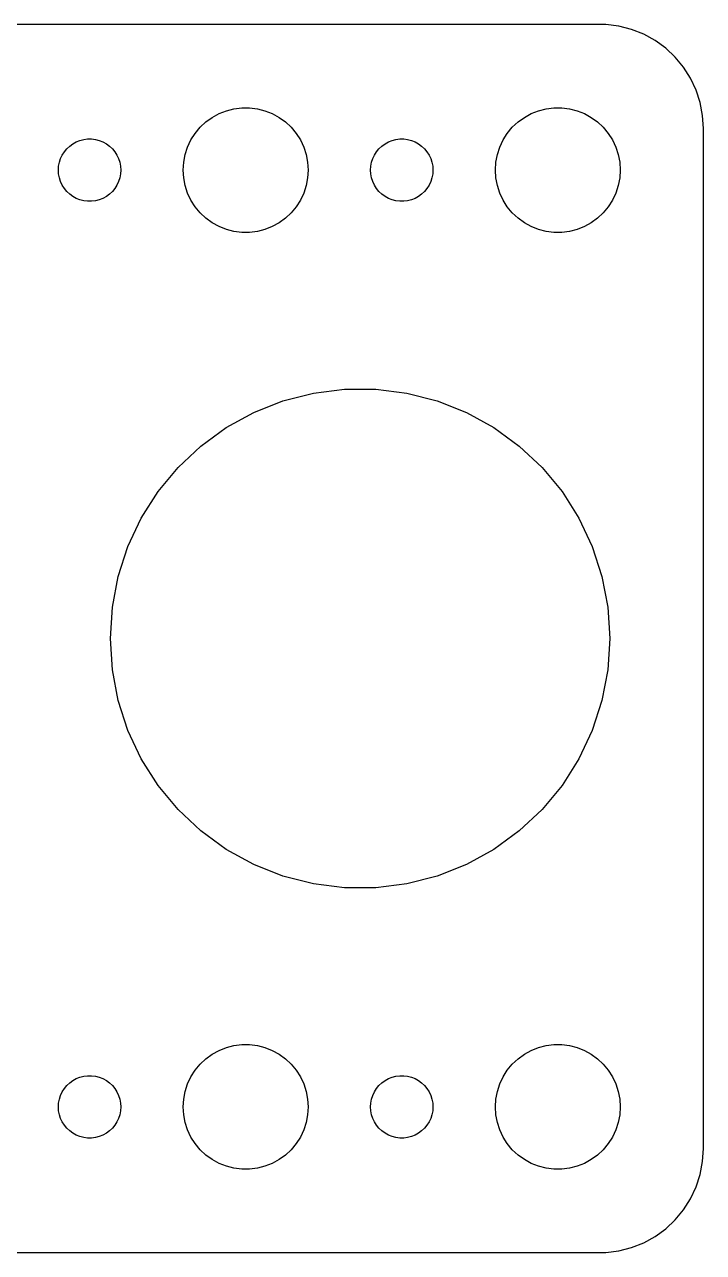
# Model space of a CAD drawing. Header units: metres. Extents: x -74 to 74, y -29 to 29.
# Drawn here: x 41.9 to 74.5, y -29.5 to 29.5 of the extents above; entities that cross this region are included whole.
import ezdxf

# ---------------------------------------------------------------- set-up
doc = ezdxf.new("R2010")
doc.units = ezdxf.units.M

msp = doc.modelspace()

# ---------------------------------------------------------------- linework, layer by layer
for p, q in [((69.8139, 29.4901), (-69.8139, 29.4901)), ((70.4369, 29.4114), (69.8139, 29.4901)), ((71.0451, 29.2553), (70.4369, 29.4114)), ((71.6289, 29.0241), (71.0451, 29.2553)), ((72.1791, 28.7216), (71.6289, 29.0241)), ((72.6871, 28.3526), (72.1791, 28.7216)), ((73.1448, 27.9227), (72.6871, 28.3526)), ((73.5451, 27.4389), (73.1448, 27.9227)), ((73.8815, 26.9088), (73.5451, 27.4389)), ((74.1489, 26.3406), (73.8815, 26.9088)), ((74.3429, 25.7434), (74.1489, 26.3406)), ((51.5729, 25.3532), (51.9379, 25.4469)), ((51.9379, 25.4469), (52.3116, 25.4941)), ((52.3116, 25.4941), (52.6884, 25.4941)), ((52.6884, 25.4941), (53.0621, 25.4469)), ((53.0621, 25.4469), (53.427, 25.3532)), ((66.573, 25.3532), (66.9379, 25.4469)), ((66.9379, 25.4469), (67.3116, 25.4941)), ((67.3116, 25.4941), (67.6884, 25.4941)), ((67.6884, 25.4941), (68.0621, 25.4469)), ((68.0621, 25.4469), (68.427, 25.3532)), ((74.4606, 25.1267), (74.3429, 25.7434)), ((50.3131, 24.5536), (50.5877, 24.8115)), ((50.5877, 24.8115), (50.8925, 25.033)), ((50.8925, 25.033), (51.2227, 25.2145)), ((51.2227, 25.2145), (51.5729, 25.3532)), ((53.427, 25.3532), (53.7773, 25.2145)), ((53.7773, 25.2145), (54.1075, 25.033)), ((54.1075, 25.033), (54.4123, 24.8115)), ((54.4123, 24.8115), (54.6869, 24.5536)), ((65.3131, 24.5536), (65.5877, 24.8115)), ((65.5877, 24.8115), (65.8925, 25.033)), ((65.8925, 25.033), (66.2227, 25.2145)), ((66.2227, 25.2145), (66.573, 25.3532)), ((68.427, 25.3532), (68.7773, 25.2145)), ((68.7773, 25.2145), (69.1075, 25.033)), ((69.1075, 25.033), (69.4123, 24.8115)), ((69.4123, 24.8115), (69.6869, 24.5536)), ((74.5, 24.5), (74.4606, 25.1267)), ((49.8711, 23.9453), (50.0729, 24.2634)), ((50.0729, 24.2634), (50.3131, 24.5536)), ((54.6869, 24.5536), (54.927, 24.2634)), ((54.927, 24.2634), (55.1289, 23.9453)), ((64.8711, 23.9453), (65.073, 24.2634)), ((65.073, 24.2634), (65.3131, 24.5536)), ((69.6869, 24.5536), (69.927, 24.2634)), ((69.927, 24.2634), (70.1289, 23.9453)), ((74.5, -24.5), (74.5, 24.5)), ((43.9065, 23.5268), (44.0439, 23.6558)), ((44.0439, 23.6558), (44.1963, 23.7665)), ((44.1963, 23.7665), (44.3613, 23.8572)), ((44.3613, 23.8572), (44.5365, 23.9266)), ((44.5365, 23.9266), (44.7189, 23.9734)), ((44.7189, 23.9734), (44.9058, 23.997)), ((44.9058, 23.997), (45.0942, 23.997)), ((45.0942, 23.997), (45.2811, 23.9734)), ((45.2811, 23.9734), (45.4635, 23.9266)), ((45.4635, 23.9266), (45.6387, 23.8572)), ((45.6387, 23.8572), (45.8037, 23.7665)), ((45.8037, 23.7665), (45.9561, 23.6558)), ((45.9561, 23.6558), (46.0934, 23.5268)), ((49.5942, 23.2461), (49.7107, 23.6044)), ((49.7107, 23.6044), (49.8711, 23.9453)), ((55.1289, 23.9453), (55.2893, 23.6044)), ((55.2893, 23.6044), (55.4057, 23.2461)), ((58.9065, 23.5268), (59.0439, 23.6558)), ((59.0439, 23.6558), (59.1963, 23.7665)), ((59.1963, 23.7665), (59.3613, 23.8572)), ((59.3613, 23.8572), (59.5365, 23.9266)), ((59.5365, 23.9266), (59.7189, 23.9734)), ((59.7189, 23.9734), (59.9058, 23.997)), ((59.9058, 23.997), (60.0942, 23.997)), ((60.0942, 23.997), (60.2811, 23.9734)), ((60.2811, 23.9734), (60.4635, 23.9266)), ((60.4635, 23.9266), (60.6387, 23.8572)), ((60.6387, 23.8572), (60.8037, 23.7665)), ((60.8037, 23.7665), (60.9561, 23.6558)), ((60.9561, 23.6558), (61.0934, 23.5268)), ((64.5943, 23.2461), (64.7107, 23.6044)), ((64.7107, 23.6044), (64.8711, 23.9453)), ((70.1289, 23.9453), (70.2893, 23.6044)), ((70.2893, 23.6044), (70.4057, 23.2461)), ((43.5471, 22.873), (43.6053, 23.0522)), ((43.6053, 23.0522), (43.6855, 23.2226)), ((43.6855, 23.2226), (43.7865, 23.3817)), ((43.7865, 23.3817), (43.9065, 23.5268)), ((46.0934, 23.5268), (46.2135, 23.3817)), ((46.2135, 23.3817), (46.3145, 23.2226)), ((46.3145, 23.2226), (46.3947, 23.0522)), ((46.3947, 23.0522), (46.4529, 22.873)), ((49.5237, 22.876), (49.5942, 23.2461)), ((55.4057, 23.2461), (55.4763, 22.876)), ((58.5471, 22.873), (58.6053, 23.0522)), ((58.6053, 23.0522), (58.6855, 23.2226)), ((58.6855, 23.2226), (58.7865, 23.3817)), ((58.7865, 23.3817), (58.9065, 23.5268)), ((61.0934, 23.5268), (61.2135, 23.3817)), ((61.2135, 23.3817), (61.3145, 23.2226)), ((61.3145, 23.2226), (61.3947, 23.0522)), ((61.3947, 23.0522), (61.4529, 22.873)), ((64.5237, 22.876), (64.5943, 23.2461)), ((70.4057, 23.2461), (70.4763, 22.876)), ((43.5, 22.5), (43.5118, 22.688)), ((43.5118, 22.312), (43.5, 22.5)), ((43.5118, 22.688), (43.5471, 22.873)), ((46.4529, 22.873), (46.4882, 22.688)), ((46.4882, 22.688), (46.5, 22.5)), ((46.5, 22.5), (46.4882, 22.312)), ((49.5, 22.5), (49.5237, 22.876)), ((49.5237, 22.124), (49.5, 22.5)), ((55.4763, 22.876), (55.5, 22.5)), ((55.5, 22.5), (55.4763, 22.124)), ((58.5, 22.5), (58.5118, 22.688)), ((58.5118, 22.312), (58.5, 22.5)), ((58.5118, 22.688), (58.5471, 22.873)), ((61.4529, 22.873), (61.4882, 22.688)), ((61.4882, 22.688), (61.5, 22.5)), ((61.5, 22.5), (61.4882, 22.312)), ((64.5, 22.5), (64.5237, 22.876)), ((64.5237, 22.124), (64.5, 22.5)), ((70.4763, 22.876), (70.5, 22.5)), ((70.5, 22.5), (70.4763, 22.124)), ((43.5471, 22.127), (43.5118, 22.312)), ((43.6053, 21.9478), (43.5471, 22.127)), ((43.6855, 21.7774), (43.6053, 21.9478)), ((46.3947, 21.9478), (46.3145, 21.7774)), ((46.4529, 22.127), (46.3947, 21.9478)), ((46.4882, 22.312), (46.4529, 22.127)), ((49.5942, 21.7539), (49.5237, 22.124)), ((55.4763, 22.124), (55.4057, 21.7539)), ((58.5471, 22.127), (58.5118, 22.312)), ((58.6053, 21.9478), (58.5471, 22.127)), ((58.6855, 21.7774), (58.6053, 21.9478)), ((61.3947, 21.9478), (61.3145, 21.7774)), ((61.4529, 22.127), (61.3947, 21.9478)), ((61.4882, 22.312), (61.4529, 22.127)), ((64.5943, 21.7539), (64.5237, 22.124)), ((70.4763, 22.124), (70.4057, 21.7539)), ((43.7865, 21.6183), (43.6855, 21.7774)), ((43.9065, 21.4732), (43.7865, 21.6183)), ((44.0439, 21.3442), (43.9065, 21.4732)), ((44.1963, 21.2335), (44.0439, 21.3442)), ((44.3613, 21.1427), (44.1963, 21.2335)), ((45.8037, 21.2335), (45.6387, 21.1427)), ((45.9561, 21.3442), (45.8037, 21.2335)), ((46.0934, 21.4732), (45.9561, 21.3442)), ((46.2135, 21.6183), (46.0934, 21.4732)), ((46.3145, 21.7774), (46.2135, 21.6183)), ((49.7107, 21.3956), (49.5942, 21.7539)), ((49.8711, 21.0547), (49.7107, 21.3956)), ((55.2893, 21.3956), (55.1289, 21.0547)), ((55.4057, 21.7539), (55.2893, 21.3956)), ((58.7865, 21.6183), (58.6855, 21.7774)), ((58.9065, 21.4732), (58.7865, 21.6183)), ((59.0439, 21.3442), (58.9065, 21.4732)), ((59.1963, 21.2335), (59.0439, 21.3442)), ((59.3613, 21.1427), (59.1963, 21.2335)), ((60.8037, 21.2335), (60.6387, 21.1427)), ((60.9561, 21.3442), (60.8037, 21.2335)), ((61.0934, 21.4732), (60.9561, 21.3442)), ((61.2135, 21.6183), (61.0934, 21.4732)), ((61.3145, 21.7774), (61.2135, 21.6183)), ((64.7107, 21.3956), (64.5943, 21.7539)), ((64.8711, 21.0547), (64.7107, 21.3956)), ((70.2893, 21.3956), (70.1289, 21.0547)), ((70.4057, 21.7539), (70.2893, 21.3956)), ((44.5365, 21.0734), (44.3613, 21.1427)), ((44.7189, 21.0266), (44.5365, 21.0734)), ((44.9058, 21.003), (44.7189, 21.0266)), ((45.0942, 21.003), (44.9058, 21.003)), ((45.2811, 21.0266), (45.0942, 21.003)), ((45.4635, 21.0734), (45.2811, 21.0266)), ((45.6387, 21.1427), (45.4635, 21.0734)), ((50.0729, 20.7366), (49.8711, 21.0547)), ((50.3131, 20.4464), (50.0729, 20.7366)), ((54.927, 20.7366), (54.6869, 20.4464)), ((55.1289, 21.0547), (54.927, 20.7366)), ((59.5365, 21.0734), (59.3613, 21.1427)), ((59.7189, 21.0266), (59.5365, 21.0734)), ((59.9058, 21.003), (59.7189, 21.0266)), ((60.0942, 21.003), (59.9058, 21.003)), ((60.2811, 21.0266), (60.0942, 21.003)), ((60.4635, 21.0734), (60.2811, 21.0266)), ((60.6387, 21.1427), (60.4635, 21.0734)), ((65.073, 20.7366), (64.8711, 21.0547)), ((65.3131, 20.4464), (65.073, 20.7366)), ((69.927, 20.7366), (69.6869, 20.4464)), ((70.1289, 21.0547), (69.927, 20.7366)), ((50.5877, 20.1884), (50.3131, 20.4464)), ((50.8925, 19.967), (50.5877, 20.1884)), ((54.4123, 20.1884), (54.1075, 19.967)), ((54.6869, 20.4464), (54.4123, 20.1884)), ((65.5877, 20.1884), (65.3131, 20.4464)), ((65.8925, 19.967), (65.5877, 20.1884)), ((69.4123, 20.1884), (69.1075, 19.967)), ((69.6869, 20.4464), (69.4123, 20.1884)), ((51.2227, 19.7855), (50.8925, 19.967)), ((51.5729, 19.6468), (51.2227, 19.7855)), ((51.9379, 19.5531), (51.5729, 19.6468)), ((52.3116, 19.5059), (51.9379, 19.5531)), ((52.6884, 19.5059), (52.3116, 19.5059)), ((53.0621, 19.5531), (52.6884, 19.5059)), ((53.427, 19.6468), (53.0621, 19.5531)), ((53.7773, 19.7855), (53.427, 19.6468)), ((54.1075, 19.967), (53.7773, 19.7855)), ((66.2227, 19.7855), (65.8925, 19.967)), ((66.573, 19.6468), (66.2227, 19.7855)), ((66.9379, 19.5531), (66.573, 19.6468)), ((67.3116, 19.5059), (66.9379, 19.5531)), ((67.6884, 19.5059), (67.3116, 19.5059)), ((68.0621, 19.5531), (67.6884, 19.5059)), ((68.427, 19.6468), (68.0621, 19.5531)), ((68.7773, 19.7855), (68.427, 19.6468)), ((69.1075, 19.967), (68.7773, 19.7855)), ((55.7514, 11.7874), (57.2465, 11.9763)), ((57.2465, 11.9763), (58.7535, 11.9763)), ((58.7535, 11.9763), (60.2486, 11.7874)), ((52.8906, 10.8579), (54.2918, 11.4127)), ((54.2918, 11.4127), (55.7514, 11.7874)), ((60.2486, 11.7874), (61.7082, 11.4127)), ((61.7082, 11.4127), (63.1093, 10.8579)), ((51.5701, 10.1319), (52.8906, 10.8579)), ((63.1093, 10.8579), (64.4299, 10.1319)), ((50.3509, 9.24615), (51.5701, 10.1319)), ((64.4299, 10.1319), (65.6491, 9.24615)), ((49.2524, 8.21455), (50.3509, 9.24615)), ((65.6491, 9.24615), (66.7476, 8.21455)), ((48.2918, 7.05342), (49.2524, 8.21455)), ((66.7476, 8.21455), (67.7082, 7.05342)), ((47.4843, 5.78104), (48.2918, 7.05342)), ((67.7082, 7.05342), (68.5157, 5.78104)), ((46.8427, 4.41748), (47.4843, 5.78104)), ((68.5157, 5.78104), (69.1573, 4.41748)), ((46.377, 2.98427), (46.8427, 4.41748)), ((69.1573, 4.41748), (69.623, 2.98427)), ((46.0946, 1.504), (46.377, 2.98427)), ((69.623, 2.98427), (69.9054, 1.504)), ((46, 0), (46.0946, 1.504)), ((69.9054, 1.504), (70, 0)), ((46.0946, -1.504), (46, 0)), ((70, 0), (69.9054, -1.504)), ((46.377, -2.98427), (46.0946, -1.504)), ((69.9054, -1.504), (69.623, -2.98427)), ((46.8427, -4.41748), (46.377, -2.98427)), ((69.623, -2.98427), (69.1573, -4.41748)), ((47.4843, -5.78104), (46.8427, -4.41748)), ((69.1573, -4.41748), (68.5157, -5.78104)), ((48.2918, -7.05342), (47.4843, -5.78104)), ((68.5157, -5.78104), (67.7082, -7.05342)), ((49.2524, -8.21455), (48.2918, -7.05342)), ((67.7082, -7.05342), (66.7476, -8.21455)), ((50.3509, -9.24615), (49.2524, -8.21455)), ((66.7476, -8.21455), (65.6491, -9.24615)), ((51.5701, -10.1319), (50.3509, -9.24615)), ((65.6491, -9.24615), (64.4299, -10.1319)), ((52.8906, -10.8579), (51.5701, -10.1319)), ((64.4299, -10.1319), (63.1093, -10.8579)), ((54.2918, -11.4127), (52.8906, -10.8579)), ((63.1093, -10.8579), (61.7082, -11.4127)), ((55.7514, -11.7874), (54.2918, -11.4127)), ((57.2465, -11.9763), (55.7514, -11.7874)), ((60.2486, -11.7874), (58.7535, -11.9763)), ((61.7082, -11.4127), (60.2486, -11.7874)), ((58.7535, -11.9763), (57.2465, -11.9763)), ((50.5877, -20.1884), (50.8925, -19.967)), ((50.8925, -19.967), (51.2227, -19.7855)), ((51.2227, -19.7855), (51.5729, -19.6468)), ((51.5729, -19.6468), (51.9379, -19.5531)), ((51.9379, -19.5531), (52.3116, -19.5059)), ((52.3116, -19.5059), (52.6884, -19.5059)), ((52.6884, -19.5059), (53.0621, -19.5531)), ((53.0621, -19.5531), (53.427, -19.6468)), ((53.427, -19.6468), (53.7773, -19.7855)), ((53.7773, -19.7855), (54.1075, -19.967)), ((54.1075, -19.967), (54.4123, -20.1884)), ((65.5877, -20.1884), (65.8925, -19.967)), ((65.8925, -19.967), (66.2227, -19.7855)), ((66.2227, -19.7855), (66.573, -19.6468)), ((66.573, -19.6468), (66.9379, -19.5531)), ((66.9379, -19.5531), (67.3116, -19.5059)), ((67.3116, -19.5059), (67.6884, -19.5059)), ((67.6884, -19.5059), (68.0621, -19.5531)), ((68.0621, -19.5531), (68.427, -19.6468)), ((68.427, -19.6468), (68.7773, -19.7855)), ((68.7773, -19.7855), (69.1075, -19.967)), ((69.1075, -19.967), (69.4123, -20.1884)), ((50.0729, -20.7366), (50.3131, -20.4464)), ((50.3131, -20.4464), (50.5877, -20.1884)), ((54.4123, -20.1884), (54.6869, -20.4464)), ((54.6869, -20.4464), (54.927, -20.7366)), ((65.073, -20.7366), (65.3131, -20.4464)), ((65.3131, -20.4464), (65.5877, -20.1884)), ((69.4123, -20.1884), (69.6869, -20.4464)), ((69.6869, -20.4464), (69.927, -20.7366)), ((44.1963, -21.2335), (44.3613, -21.1427)), ((44.3613, -21.1427), (44.5365, -21.0734)), ((44.5365, -21.0734), (44.7189, -21.0266)), ((44.7189, -21.0266), (44.9058, -21.003)), ((44.9058, -21.003), (45.0942, -21.003)), ((45.0942, -21.003), (45.2811, -21.0266)), ((45.2811, -21.0266), (45.4635, -21.0734)), ((45.4635, -21.0734), (45.6387, -21.1427)), ((45.6387, -21.1427), (45.8037, -21.2335)), ((49.7107, -21.3956), (49.8711, -21.0547)), ((49.8711, -21.0547), (50.0729, -20.7366)), ((54.927, -20.7366), (55.1289, -21.0547)), ((55.1289, -21.0547), (55.2893, -21.3956)), ((59.1963, -21.2335), (59.3613, -21.1427)), ((59.3613, -21.1427), (59.5365, -21.0734)), ((59.5365, -21.0734), (59.7189, -21.0266)), ((59.7189, -21.0266), (59.9058, -21.003)), ((59.9058, -21.003), (60.0942, -21.003)), ((60.0942, -21.003), (60.2811, -21.0266)), ((60.2811, -21.0266), (60.4635, -21.0734)), ((60.4635, -21.0734), (60.6387, -21.1427)), ((60.6387, -21.1427), (60.8037, -21.2335)), ((64.7107, -21.3956), (64.8711, -21.0547)), ((64.8711, -21.0547), (65.073, -20.7366)), ((69.927, -20.7366), (70.1289, -21.0547)), ((70.1289, -21.0547), (70.2893, -21.3956)), ((43.6053, -21.9478), (43.6855, -21.7774)), ((43.6855, -21.7774), (43.7865, -21.6183)), ((43.7865, -21.6183), (43.9065, -21.4732)), ((43.9065, -21.4732), (44.0439, -21.3442)), ((44.0439, -21.3442), (44.1963, -21.2335)), ((45.8037, -21.2335), (45.9561, -21.3442)), ((45.9561, -21.3442), (46.0934, -21.4732)), ((46.0934, -21.4732), (46.2135, -21.6183)), ((46.2135, -21.6183), (46.3145, -21.7774)), ((46.3145, -21.7774), (46.3947, -21.9478)), ((49.5237, -22.124), (49.5942, -21.7539)), ((49.5942, -21.7539), (49.7107, -21.3956)), ((55.2893, -21.3956), (55.4057, -21.7539)), ((55.4057, -21.7539), (55.4763, -22.124)), ((58.6053, -21.9478), (58.6855, -21.7774)), ((58.6855, -21.7774), (58.7865, -21.6183)), ((58.7865, -21.6183), (58.9065, -21.4732)), ((58.9065, -21.4732), (59.0439, -21.3442)), ((59.0439, -21.3442), (59.1963, -21.2335)), ((60.8037, -21.2335), (60.9561, -21.3442)), ((60.9561, -21.3442), (61.0934, -21.4732)), ((61.0934, -21.4732), (61.2135, -21.6183)), ((61.2135, -21.6183), (61.3145, -21.7774)), ((61.3145, -21.7774), (61.3947, -21.9478)), ((64.5237, -22.124), (64.5943, -21.7539)), ((64.5943, -21.7539), (64.7107, -21.3956)), ((70.2893, -21.3956), (70.4057, -21.7539)), ((70.4057, -21.7539), (70.4763, -22.124)), ((43.5, -22.5), (43.5118, -22.312)), ((43.5118, -22.312), (43.5471, -22.127)), ((43.5471, -22.127), (43.6053, -21.9478)), ((46.3947, -21.9478), (46.4529, -22.127)), ((46.4529, -22.127), (46.4882, -22.312)), ((46.4882, -22.312), (46.5, -22.5)), ((49.5, -22.5), (49.5237, -22.124)), ((55.4763, -22.124), (55.5, -22.5)), ((58.5, -22.5), (58.5118, -22.312)), ((58.5118, -22.312), (58.5471, -22.127)), ((58.5471, -22.127), (58.6053, -21.9478)), ((61.3947, -21.9478), (61.4529, -22.127)), ((61.4529, -22.127), (61.4882, -22.312)), ((61.4882, -22.312), (61.5, -22.5)), ((64.5, -22.5), (64.5237, -22.124)), ((70.4763, -22.124), (70.5, -22.5)), ((43.5118, -22.688), (43.5, -22.5)), ((43.5471, -22.873), (43.5118, -22.688)), ((43.6053, -23.0522), (43.5471, -22.873)), ((46.4529, -22.873), (46.3947, -23.0522)), ((46.4882, -22.688), (46.4529, -22.873)), ((46.5, -22.5), (46.4882, -22.688)), ((49.5237, -22.876), (49.5, -22.5)), ((49.5942, -23.2461), (49.5237, -22.876)), ((55.4763, -22.876), (55.4057, -23.2461)), ((55.5, -22.5), (55.4763, -22.876)), ((58.5118, -22.688), (58.5, -22.5)), ((58.5471, -22.873), (58.5118, -22.688)), ((58.6053, -23.0522), (58.5471, -22.873)), ((61.4529, -22.873), (61.3947, -23.0522)), ((61.4882, -22.688), (61.4529, -22.873)), ((61.5, -22.5), (61.4882, -22.688)), ((64.5237, -22.876), (64.5, -22.5)), ((64.5943, -23.2461), (64.5237, -22.876)), ((70.4763, -22.876), (70.4057, -23.2461)), ((70.5, -22.5), (70.4763, -22.876)), ((43.6855, -23.2226), (43.6053, -23.0522)), ((43.7865, -23.3817), (43.6855, -23.2226)), ((43.9065, -23.5268), (43.7865, -23.3817)), ((44.0439, -23.6558), (43.9065, -23.5268)), ((46.0934, -23.5268), (45.9561, -23.6558)), ((46.2135, -23.3817), (46.0934, -23.5268)), ((46.3145, -23.2226), (46.2135, -23.3817)), ((46.3947, -23.0522), (46.3145, -23.2226)), ((49.7107, -23.6044), (49.5942, -23.2461)), ((55.4057, -23.2461), (55.2893, -23.6044)), ((58.6855, -23.2226), (58.6053, -23.0522)), ((58.7865, -23.3817), (58.6855, -23.2226)), ((58.9065, -23.5268), (58.7865, -23.3817)), ((59.0439, -23.6558), (58.9065, -23.5268)), ((61.0934, -23.5268), (60.9561, -23.6558)), ((61.2135, -23.3817), (61.0934, -23.5268)), ((61.3145, -23.2226), (61.2135, -23.3817)), ((61.3947, -23.0522), (61.3145, -23.2226)), ((64.7107, -23.6044), (64.5943, -23.2461)), ((70.4057, -23.2461), (70.2893, -23.6044)), ((44.1963, -23.7665), (44.0439, -23.6558)), ((44.3613, -23.8572), (44.1963, -23.7665)), ((44.5365, -23.9266), (44.3613, -23.8572)), ((44.7189, -23.9734), (44.5365, -23.9266)), ((44.9058, -23.997), (44.7189, -23.9734)), ((45.0942, -23.997), (44.9058, -23.997)), ((45.2811, -23.9734), (45.0942, -23.997)), ((45.4635, -23.9266), (45.2811, -23.9734)), ((45.6387, -23.8572), (45.4635, -23.9266)), ((45.8037, -23.7665), (45.6387, -23.8572)), ((45.9561, -23.6558), (45.8037, -23.7665)), ((49.8711, -23.9453), (49.7107, -23.6044)), ((50.0729, -24.2634), (49.8711, -23.9453)), ((55.1289, -23.9453), (54.927, -24.2634)), ((55.2893, -23.6044), (55.1289, -23.9453)), ((59.1963, -23.7665), (59.0439, -23.6558)), ((59.3613, -23.8572), (59.1963, -23.7665)), ((59.5365, -23.9266), (59.3613, -23.8572)), ((59.7189, -23.9734), (59.5365, -23.9266)), ((59.9058, -23.997), (59.7189, -23.9734)), ((60.0942, -23.997), (59.9058, -23.997)), ((60.2811, -23.9734), (60.0942, -23.997)), ((60.4635, -23.9266), (60.2811, -23.9734)), ((60.6387, -23.8572), (60.4635, -23.9266)), ((60.8037, -23.7665), (60.6387, -23.8572)), ((60.9561, -23.6558), (60.8037, -23.7665)), ((64.8711, -23.9453), (64.7107, -23.6044)), ((65.073, -24.2634), (64.8711, -23.9453)), ((70.1289, -23.9453), (69.927, -24.2634)), ((70.2893, -23.6044), (70.1289, -23.9453)), ((50.3131, -24.5536), (50.0729, -24.2634)), ((50.5877, -24.8115), (50.3131, -24.5536)), ((54.6869, -24.5536), (54.4123, -24.8115)), ((54.927, -24.2634), (54.6869, -24.5536)), ((65.3131, -24.5536), (65.073, -24.2634)), ((65.5877, -24.8115), (65.3131, -24.5536)), ((69.6869, -24.5536), (69.4123, -24.8115)), ((69.927, -24.2634), (69.6869, -24.5536)), ((74.4606, -25.1267), (74.5, -24.5)), ((50.8925, -25.033), (50.5877, -24.8115)), ((51.2227, -25.2145), (50.8925, -25.033)), ((51.5729, -25.3532), (51.2227, -25.2145)), ((51.9379, -25.4469), (51.5729, -25.3532)), ((53.427, -25.3532), (53.0621, -25.4469)), ((53.7773, -25.2145), (53.427, -25.3532)), ((54.1075, -25.033), (53.7773, -25.2145)), ((54.4123, -24.8115), (54.1075, -25.033)), ((65.8925, -25.033), (65.5877, -24.8115)), ((66.2227, -25.2145), (65.8925, -25.033)), ((66.573, -25.3532), (66.2227, -25.2145)), ((66.9379, -25.4469), (66.573, -25.3532)), ((68.427, -25.3532), (68.0621, -25.4469)), ((68.7773, -25.2145), (68.427, -25.3532)), ((69.1075, -25.033), (68.7773, -25.2145)), ((69.4123, -24.8115), (69.1075, -25.033)), ((74.3429, -25.7434), (74.4606, -25.1267)), ((52.3116, -25.4941), (51.9379, -25.4469)), ((52.6884, -25.4941), (52.3116, -25.4941)), ((53.0621, -25.4469), (52.6884, -25.4941)), ((67.3116, -25.4941), (66.9379, -25.4469)), ((67.6884, -25.4941), (67.3116, -25.4941)), ((68.0621, -25.4469), (67.6884, -25.4941)), ((74.1489, -26.3406), (74.3429, -25.7434)), ((73.8815, -26.9088), (74.1489, -26.3406)), ((73.5451, -27.4389), (73.8815, -26.9088)), ((73.1448, -27.9227), (73.5451, -27.4389)), ((72.6871, -28.3526), (73.1448, -27.9227)), ((71.6289, -29.0241), (72.1791, -28.7216)), ((72.1791, -28.7216), (72.6871, -28.3526)), ((-69.8139, -29.4901), (69.8139, -29.4901)), ((69.8139, -29.4901), (70.4369, -29.4114)), ((70.4369, -29.4114), (71.0451, -29.2553)), ((71.0451, -29.2553), (71.6289, -29.0241))]:
    msp.add_line(p, q)

doc.saveas('drawing.dxf')
